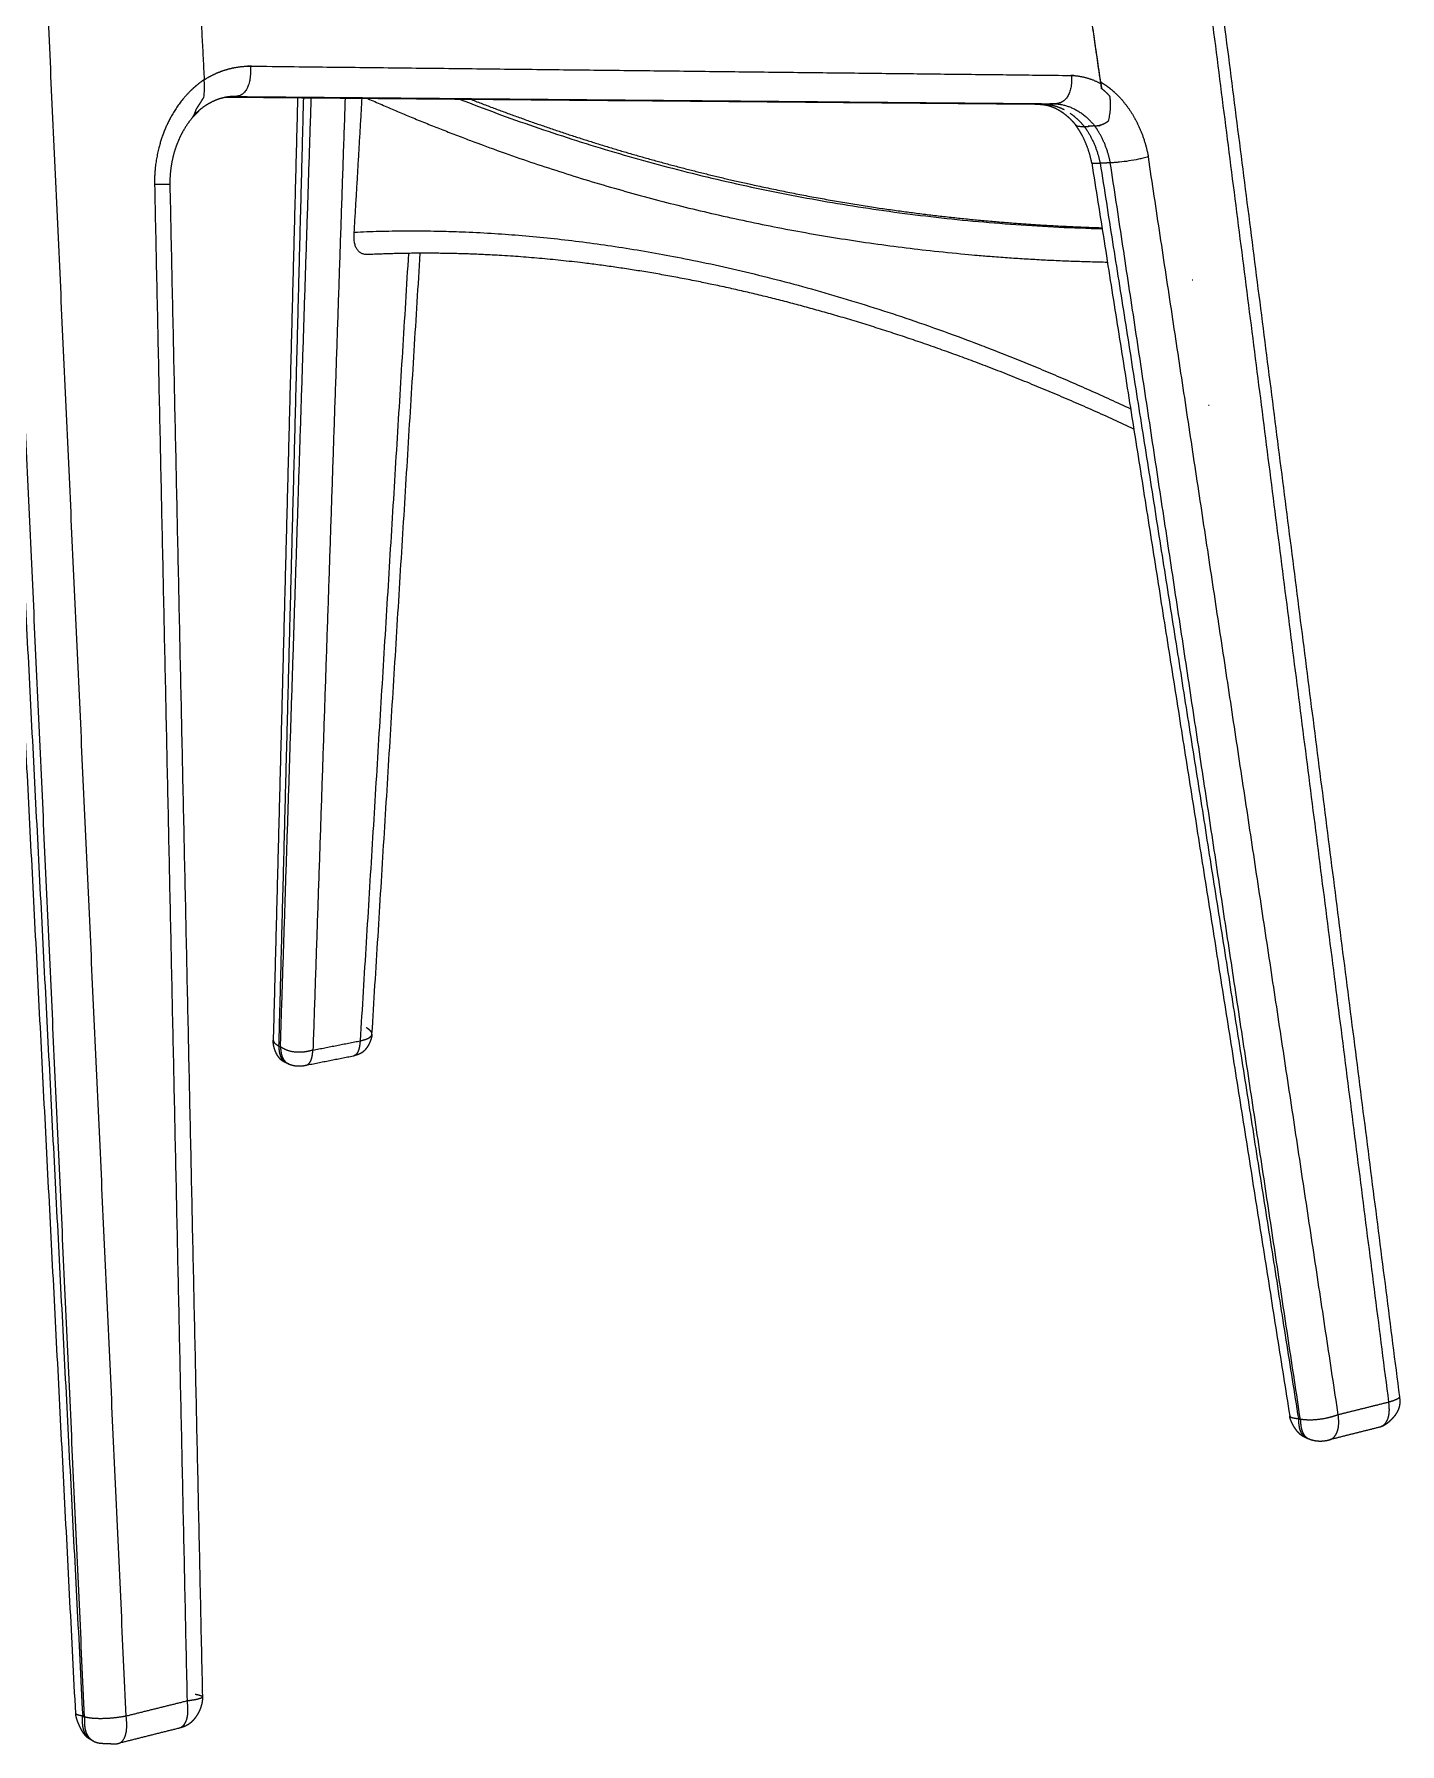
# Model space of a CAD drawing. Header units: millimetres. Extents: x 0 to 2008, y 0 to 2841.
# Drawn here: x 509.9 to 818.2, y 667 to 1052.9 of the extents above; entities that cross this region are included whole.
import ezdxf

# ---------------------------------------------------------------- set-up
doc = ezdxf.new("R2010")
doc.units = ezdxf.units.MM
doc.header["$MEASUREMENT"] = 0
doc.layers.add('3052 Søborg Wood full upholstered', color=7, linetype='Continuous', true_color=0x000000)

msp = doc.modelspace()

# ---------------------------------------------------------------- linework, layer by layer
at = {"layer": '3052 Søborg Wood full upholstered'}
for points in [[(766.55, 1128.24), (791.08, 936.15), (815.61, 744.06)], [(769.13, 1128.67), (793.59, 937), (818.06, 745.32)], [(546.28, 1081.19), (547.28, 1061.9), (548.28, 1042.61)], [(519.28, 673.82), (508.85, 876.16), (498.42, 1078.51)], [(499.92, 1078.85), (510.39, 876.04), (520.85, 673.23)], [(521.27, 673.01), (511.97, 876.18), (502.67, 1079.34)], [(530.67, 673.22), (521.35, 876.59), (512.02, 1079.95)], [(750.68, 1041.69), (747.97, 1060.48), (745.26, 1079.28)], [(750.64, 1042.04), (747.97, 1060.53), (745.31, 1079.01)], [(737.2, 1037), (645.13, 1037.8), (553.05, 1038.59)], [(737.78, 1037.02), (645.48, 1037.82), (553.18, 1038.62)], [(553.53, 1038.68), (554.31, 1038.73), (555.1, 1038.78)], [(555.1, 1038.78), (647.64, 1037.97), (740.18, 1037.15)], [(569.36, 1038.45), (566.61, 932.16), (563.86, 825.86)], [(565.16, 824.42), (567.95, 931.43), (570.74, 1038.44)], [(565.49, 824.3), (568.97, 931.36), (572.45, 1038.43)], [(580.08, 1038.36), (576.45, 930.96), (572.82, 823.55)], [(582.15, 1008.17), (583.04, 1023.25), (583.92, 1038.33)], [(546.97, 1035.51), (546.97, 1035.48), (546.98, 1035.44)], [(740.18, 1037.15), (738.98, 1037.09), (737.78, 1037.02)], [(746.91, 1031.93), (746.91, 1031.92), (746.91, 1031.92)], [(747.88, 1031.98), (747.44, 1031.95), (746.99, 1031.93)], [(747.88, 1031.97), (747.43, 1031.94), (746.99, 1031.92)], [(749.27, 1032.15), (748.55, 1032.11), (747.83, 1032.07)], [(750.27, 1032.19), (750.27, 1032.19), (750.27, 1032.18)], [(748.62, 1023.78), (770.95, 882.4), (793.29, 741.01)], [(752.81, 1023.82), (751.66, 1023.76), (750.51, 1023.71)], [(750.51, 1023.71), (772.88, 882.04), (795.25, 740.38)], [(795.71, 740.21), (774.26, 882.01), (752.81, 1023.82)], [(804.26, 741.24), (782.82, 883.2), (761.39, 1025.16)], [(537.07, 1019.02), (540.74, 847.83), (544.41, 676.63)], [(540.52, 1019), (544.19, 848.28), (547.87, 677.57)], [(583.55, 825.66), (589, 914.52), (594.46, 1003.38)], [(586.15, 827.16), (591.59, 915.28), (597.04, 1003.41)], [(771.4, 997.33), (771.33, 997.33), (771.26, 997.33)], [(775.11, 969.05), (775.03, 969.05), (774.95, 969.05)], [(565.16, 824.42), (565.32, 824.36), (565.49, 824.3)], [(571.26, 820.15), (576.61, 821.21), (581.96, 822.26)], [(572.82, 823.55), (578.19, 824.61), (583.55, 825.66)], [(567.41, 820.41), (567.27, 820.46), (567.14, 820.51)], [(815.61, 744.06), (809.94, 742.65), (804.26, 741.24)], [(795.25, 740.38), (795.48, 740.29), (795.71, 740.21)], [(813.6, 738.44), (807.94, 737.02), (802.29, 735.6)], [(797.23, 735.96), (797.44, 735.88), (797.65, 735.8)], [(544.41, 676.63), (537.54, 674.93), (530.67, 673.22)], [(520.85, 673.23), (521.06, 673.12), (521.27, 673.01)], [(523.29, 667.58), (523.1, 667.68), (522.91, 667.78)], [(542.66, 670.51), (535.82, 668.8), (528.97, 667.08)]]:
    msp.add_open_spline(points, degree=2, dxfattribs=at)
for points, weights, degree, knots in [([(548.28, 1042.61), (547.27, 1041.91), (546.32, 1041.14), (545.43, 1040.29), (543.46, 1038.41), (540.6, 1034.54), (537.72, 1027.17), (537.04, 1022.09), (537.06, 1019.09), (537.07, 1019.07), (537.07, 1019.05), (537.07, 1019.02)], [2229.17046754, 2224.13334192, 2224.13334192, 2229.17046754, 2227.47236431, 2224.9579037, 2222.23730792, 2221.42367294, 2221.28036087, 2221.27931667, 2221.27828985, 2221.27728022], 3, [14.189886, 14.189886, 14.189886, 14.189886, 17.86491, 17.86491, 17.86491, 28.117098, 35.111449, 45.197422, 45.197422, 45.197422, 45.270309, 45.270309, 45.270309, 45.270309]), ([(548.28, 1042.56), (548.47, 1042.68), (548.65, 1042.79), (548.84, 1042.91), (550.38, 1043.82), (552.01, 1044.52), (553.69, 1044.98), (555.33, 1045.43), (557.02, 1045.65), (558.73, 1045.64)], [1, 0.99991551352, 0.99991551352, 1, 1.00058323677, 1.00119495801, 1.00181872096, 0.995487305068, 0.995487305068, 1.00182047805], 3, [0, 0, 0, 0, 0.658119, 0.658119, 0.658119, 7.688262, 7.688262, 7.688262, 12.790614, 12.790614, 12.790614, 12.790614]), ([(558.73, 1045.64), (558.74, 1045.64), (558.74, 1045.64), (558.74, 1045.64), (623.42, 1044.91), (685.11, 1044.21), (744.01, 1043.54), (744.03, 1043.54), (744.05, 1043.54), (744.06, 1043.54)], [2240.61931647, 2240.62227677, 2240.62523702, 2240.62819727, 2294.83798709, 2349.04777606, 2403.25756504, 2403.2733965, 2403.28922797, 2403.30505943], 3, [12.790614, 12.790614, 12.790614, 12.790614, 12.805384, 12.805384, 12.805384, 283.29106, 283.29106, 283.29106, 283.370053, 283.370053, 283.370053, 283.370053]), ([(744.06, 1043.54), (744.08, 1043.54), (744.1, 1043.54), (744.12, 1043.54), (746.36, 1043.45), (748.6, 1042.82), (750.68, 1041.69)], [2403.30505943, 2403.32328432, 2403.34150664, 2403.35972632, 2405.46755156, 2407.53829557, 2409.43415305], 3, [283.370053, 283.370053, 283.370053, 283.370053, 283.461125, 283.461125, 283.461125, 293.99546, 293.99546, 293.99546, 293.99546]), ([(750.64, 1042.04), (751.58, 1041.49), (752.47, 1040.85), (753.3, 1040.14), (755.3, 1038.42), (758.79, 1034.02), (760.8, 1028.29), (761.36, 1025.31), (761.37, 1025.26), (761.38, 1025.21), (761.39, 1025.16)], [1, 0.997376227272, 0.997376227272, 1, 1.00074448052, 1.00200494176, 1.00264730649, 1.00278938267, 1.00279179466, 1.00279415668, 1.00279646872], 3, [14.063067, 14.063067, 14.063067, 14.063067, 17.34211, 17.34211, 17.34211, 28.570657, 39.695377, 39.695377, 39.695377, 39.883253, 39.883253, 39.883253, 39.883253]), ([(546.47, 1035.89), (546.7, 1036.23), (546.92, 1036.58), (547.15, 1036.92), (547.33, 1037.19), (547.51, 1037.47), (547.85, 1038.03), (548.03, 1038.31), (548.19, 1038.59)], [2231.64139419, 2231.63489937, 2231.63489937, 2231.64139419, 2231.70864654, 2231.77657316, 2231.90811663, 2231.97375366, 2232.03653467], 3, [6.707091, 6.707091, 6.707091, 6.707091, 7.934746, 7.934746, 7.934746, 9.051377, 9.051377, 10.169206, 10.169206, 10.169206, 10.169206]), ([(554.19, 1038.76), (554.12, 1038.75), (553.97, 1038.74), (553.65, 1038.7), (553.07, 1038.61), (552.58, 1038.49), (552.25, 1038.4), (551.73, 1038.26), (551.19, 1038.07), (550.13, 1037.62), (549.6, 1037.34), (549.07, 1037.03), (548.33, 1036.58), (547.63, 1036.08), (546.97, 1035.51)], [1, 1, 1, 1, 1, 1, 1, 0.999683524776, 0.999375753852, 0.998783192946, 0.998495703356, 0.998217128118, 0.995727163058, 0.995727163058, 0.998217128118], 3, [9.633255, 9.633255, 9.633255, 9.633255, 9.86189, 10.091658, 10.582166, 11.615233, 11.615233, 11.615233, 14.342872, 14.342872, 17.065568, 17.065568, 17.065568, 19.663377, 19.663377, 19.663377, 19.663377]), ([(585.22, 1038.32), (611.4, 1026.73), (665.37, 1008.88), (722.9, 1001.98), (752.15, 1001.42)], [2727.03771123, 2681.29651292, 2589.91486551, 2495.7958452, 2449.73590015], 3, [2.727943, 2.727943, 2.727943, 2.727943, 182.49651, 352.917959, 352.917959, 352.917959, 352.917959]), ([(608.58, 1038.11), (629.64, 1029.89), (651.33, 1023.34), (673.56, 1018.55), (688.06, 1015.42), (702.81, 1013.04), (728.7, 1010.26), (739.76, 1009.5), (750.92, 1009.17)], [2704.44643066, 2667.68609738, 2630.24297586, 2592.33642574, 2568.18608424, 2543.84625295, 2501.77088609, 2484.09815789, 2466.37637379], 3, [39.820392, 39.820392, 39.820392, 39.820392, 184.140451, 184.140451, 184.140451, 276.030798, 276.030798, 342.132104, 342.132104, 342.132104, 342.132104]), ([(752.74, 1038.78), (752.71, 1038.82), (752.68, 1038.86), (752.65, 1038.89), (752.18, 1039.44), (751.64, 1039.93), (751.11, 1040.35), (751.01, 1040.43), (750.92, 1040.5), (750.83, 1040.57)], [1, 0.999960498124, 0.999960498124, 1, 0.99982225011, 0.999621324522, 0.999418333643, 0.999356552624, 0.99935655261, 0.999418333599], 3, [9.08215, 9.08215, 9.08215, 9.08215, 9.231061, 9.231061, 9.231061, 12.224208, 12.224208, 12.224208, 12.576245, 12.576245, 12.576245, 12.576245]), ([(546.39, 1034.86), (545.14, 1033.57), (544.03, 1032.02), (543.13, 1030.27), (542.43, 1028.93), (541.86, 1027.47), (541.44, 1025.94), (540.82, 1023.73), (540.51, 1021.37), (540.52, 1019)], [2234.06890757, 2232.67332106, 2231.45936196, 2230.45308208, 2229.68225364, 2229.0392425, 2228.53439442, 2227.80426202, 2227.36722021, 2227.2435851], 3, [0.850397, 0.850397, 0.850397, 0.850397, 8.062208, 8.062208, 8.062208, 13.575911, 13.575911, 13.575911, 21.571852, 21.571852, 21.571852, 21.571852]), ([(545.69, 1034.12), (545.8, 1034.28), (545.91, 1034.47), (546.11, 1034.86), (546.2, 1035.08), (546.28, 1035.3), (546.35, 1035.49), (546.42, 1035.69), (546.47, 1035.89)], [1.00046422819, 1.00037570762, 1.00029265147, 1.00013767162, 1.00006594394, 1, 0.999499766324, 0.999499766324, 1], 3, [4.232051, 4.232051, 4.232051, 4.232051, 5.157001, 5.157001, 6.081375, 6.081375, 6.081375, 6.707091, 6.707091, 6.707091, 6.707091]), ([(546.98, 1035.44), (546.92, 1035.39), (546.87, 1035.34), (546.81, 1035.28), (546.42, 1034.91), (546.05, 1034.52), (545.69, 1034.12)], [1.0001205725, 1.00008029865, 1.00004010799, 1, 0.999636707743, 0.999636707743, 1], 3, [2.249114, 2.249114, 2.249114, 2.249114, 2.611814, 2.611814, 2.611814, 4.232051, 4.232051, 4.232051, 4.232051]), ([(546, 1034.64), (546.06, 1034.7), (546.13, 1034.77), (546.19, 1034.83), (546.45, 1035.06), (546.71, 1035.29), (546.97, 1035.51)], [2233.30686997, 2233.41314673, 2233.51965373, 2233.6265116, 2233.28227211, 2233.28227211, 2233.6265116], 3, [0.710412, 0.710412, 0.710412, 0.710412, 1.137807, 1.137807, 1.137807, 2.177622, 2.177622, 2.177622, 2.177622]), ([(737.08, 1037), (737.44, 1036.99), (738.16, 1036.9), (739.26, 1036.62), (740.18, 1036.25), (740.89, 1035.9), (741.22, 1035.7), (741.37, 1035.61), (742.01, 1035.23), (742.63, 1034.76), (743.78, 1033.73), (744.3, 1033.19), (744.8, 1032.59)], [2420.62468664, 2420.62468664, 2420.62468664, 2420.62468664, 2420.62468664, 2420.62468664, 2420.62468664, 2420.62468664, 2421.46753724, 2422.25576594, 2423.64085066, 2424.24769913, 2424.80550601], 3, [1.331479, 1.331479, 1.331479, 1.331479, 2.399976, 3.519659, 4.7293, 5.366937, 5.891756, 5.891756, 5.891756, 9.673967, 9.673967, 13.042709, 13.042709, 13.042709, 13.042709]), ([(740.18, 1037.15), (742.03, 1037.09), (745.37, 1036.04), (748.19, 1033.52), (749.27, 1032.15)], [2408.9052992, 2410.64724638, 2413.74492742, 2416.26128361, 2417.20946854], 3, [185.088782, 185.088782, 185.088782, 185.088782, 196.906796, 206.515676, 206.515676, 206.515676, 206.515676]), ([(748.61, 1023.81), (748.16, 1026.14), (747.36, 1028.36), (746.3, 1030.28), (745.85, 1031.09), (745.35, 1031.86), (744.8, 1032.59)], [2428.60039109, 2428.29137427, 2427.5839007, 2426.50688393, 2422.08380661, 2422.08380661, 2426.50688393], 3, [230.019935, 230.019935, 230.019935, 230.019935, 238.859362, 238.859362, 238.859362, 241.616419, 241.616419, 241.616419, 241.616419]), ([(746.99, 1031.92), (747.45, 1031.28), (749.02, 1028.83), (750.07, 1025.91), (750.5, 1023.71)], [2420.87124478, 2421.26340214, 2422.54949342, 2423.30688171, 2423.53598257], 3, [209.025899, 209.025899, 209.025899, 209.025899, 213.280866, 224.400343, 224.400343, 224.400343, 224.400343]), ([(749.28, 1032.15), (749.28, 1032.15), (749.28, 1032.15), (749.28, 1032.15), (749.27, 1032.15)], [1, 0.871924656357, 1, 0.871924656357, 1], 2, [0, 0, 0, 0.004691909, 0.004691909, 0.009383818, 0.009383818, 0.009383818]), ([(749.28, 1032.15), (749.55, 1032.17), (749.81, 1032.19), (750.12, 1032.25), (750.15, 1032.26), (750.19, 1032.26)], [2417.19163728, 2416.77916142, 2416.37743691, 2415.92592563, 2415.87642961, 2415.82726974], 3, [710.458151, 710.458151, 710.458151, 710.458151, 712.004344, 712.004344, 712.196183, 712.196183, 712.196183, 712.196183]), ([(752.81, 1023.82), (752.39, 1026.03), (751.35, 1029), (749.77, 1031.49), (749.28, 1032.15)], [2420.03857115, 2419.77978894, 2418.96970308, 2417.61956869, 2417.19163744], 3, [694.841267, 694.841267, 694.841267, 694.841267, 705.965763, 710.458151, 710.458151, 710.458151, 710.458151]), ([(750.7, 1032.4), (750.78, 1032.42), (750.86, 1032.45), (751.25, 1032.6), (751.56, 1032.74), (752.04, 1033.03), (752.2, 1033.14), (752.36, 1033.26)], [2415.15107731, 2415.04885833, 2414.9487912, 2414.50008424, 2414.18805262, 2413.78784964, 2413.66727915, 2413.55942715], 3, [0.755157, 0.755157, 0.755157, 0.755157, 1.185515, 1.185515, 2.728056, 2.728056, 3.501024, 3.501024, 3.501024, 3.501024]), ([(750.5, 1023.71), (750.26, 1023.7), (749.78, 1023.67), (749.17, 1023.66), (748.75, 1023.69), (748.63, 1023.74), (748.61, 1023.78)], [2423.53598257, 2423.90500312, 2424.64226214, 2425.8385948, 2427.13564529, 2428.04139467, 2428.60335846], 3, [224.400343, 224.400343, 224.400343, 224.400343, 225.815781, 227.22049, 228.609625, 229.987713, 229.987713, 229.987713, 229.987713]), ([(537.07, 1019.02), (537.42, 1019.03), (538.09, 1019.03), (539.04, 1019.03), (539.8, 1019.03), (540.32, 1019.02), (540.5, 1019), (540.52, 1019), (540.52, 1019)], [2221.27728022, 2221.54239063, 2222.11770329, 2223.07074541, 2224.19762736, 2225.46342259, 2226.50283812, 2227.09361352, 2227.23427462], 3, [-12.297114, -12.297114, -12.297114, -12.297114, -10.909991, -9.533376, -8.172065, -6.821666, -5.474885, -5.052892, -5.052892, -5.052892, -5.052892]), ([(582.15, 1008.17), (608.99, 1009.43), (665.17, 1004.16), (726.33, 982.82), (757.38, 968.3)], [2742.90179711, 2691.30004954, 2591.6688942, 2495.52908474, 2450.37726682], 3, [399.940554, 399.940554, 399.940554, 399.940554, 590.399687, 769.165159, 769.165159, 769.165159, 769.165159]), ([(758.1, 963.74), (727.72, 977.95), (698.22, 988.28), (669.95, 994.82), (654.95, 998.29), (640.3, 1000.69), (619.02, 1002.73), (612.09, 1003.15), (598.52, 1003.49), (591.87, 1003.42), (585.33, 1003.11)], [2455.77469417, 2500.42504828, 2546.43886429, 2593.29513606, 2618.86448031, 2644.68284477, 2683.65721367, 2696.6884822, 2722.80641035, 2735.89343153, 2749.00754636], 3, [20.230327, 20.230327, 20.230327, 20.230327, 198.583344, 198.583344, 198.583344, 295.817116, 295.817116, 344.421405, 344.421405, 392.984426, 392.984426, 392.984426, 392.984426]), ([(567.07, 820.53), (566.96, 820.57), (566.84, 820.62), (566.73, 820.67), (566.46, 820.78), (566.2, 820.93), (565.96, 821.1), (565.8, 821.21), (565.65, 821.34), (565.51, 821.48), (565.34, 821.64), (565.19, 821.82), (564.9, 822.2), (564.77, 822.4), (564.66, 822.62), (564.65, 822.63), (564.64, 822.65), (564.64, 822.66), (564.42, 823.07), (564.24, 823.53), (564.11, 823.97), (564.03, 824.24), (563.97, 824.51), (563.93, 824.79), (563.91, 824.9), (563.89, 825.01), (563.88, 825.12), (563.87, 825.24), (563.86, 825.36), (563.86, 825.6), (563.86, 825.72), (563.86, 825.83)], [1, 0.999780803265, 0.999780803265, 1, 0.996291183229, 0.996291183229, 1, 0.998119849093, 0.998119849093, 1, 1.00000570608, 1.00001109666, 1.00002590009, 1.00003527904, 1.0000470369, 1.00004781245, 1.00004859799, 1.00004939346, 1.00007258816, 1.00010506191, 1.00014470132, 0.998887034048, 0.998887034048, 1.00014470132, 0.999834161695, 0.999834161695, 1.00014470132, 1.00015777434, 1.00017173918, 1.0001888984, 1.00019289796, 1.00017687005], 3, [0, 0, 0, 0, 0.372288, 0.372288, 0.372288, 1.254665, 1.254665, 1.254665, 1.845511, 1.845511, 1.845511, 2.841409, 2.841409, 3.877304, 3.877304, 3.877304, 3.945614, 3.945614, 3.945614, 5.963653, 5.963653, 5.963653, 6.79875, 6.79875, 6.79875, 7.134508, 7.134508, 7.134508, 7.638924, 7.638924, 8.162642, 8.162642, 8.162642, 8.162642]), ([(586.14, 827.14), (586.14, 827.06), (586.13, 826.95), (586.11, 826.79), (586.1, 826.7), (586.08, 826.61), (586.05, 826.46), (586.01, 826.31), (585.97, 826.16), (585.93, 826.04), (585.89, 825.92), (585.85, 825.8), (585.72, 825.44), (585.57, 825.09), (585.39, 824.76), (585.33, 824.65), (585.28, 824.55), (585.21, 824.44), (585.04, 824.15), (584.84, 823.88), (584.61, 823.62), (584.47, 823.46), (584.32, 823.32), (584.16, 823.18), (583.91, 822.98), (583.64, 822.81), (583.35, 822.67), (583.24, 822.62), (583.13, 822.58), (583.02, 822.54), (582.83, 822.47), (582.64, 822.42), (582.29, 822.33), (582.13, 822.3), (581.98, 822.27)], [2845.49035256, 2845.51691254, 2845.475128, 2845.40362328, 2845.36004344, 2845.32134246, 2843.21811157, 2843.21811157, 2845.32134246, 2844.48364533, 2844.48364533, 2845.32134246, 2840.40151216, 2840.40151216, 2845.32134246, 2844.6834419, 2844.6834419, 2845.32134246, 2837.00905739, 2837.00905739, 2845.32134246, 2839.85332662, 2839.85332662, 2845.32134246, 2829.63409197, 2829.63409197, 2845.32134246, 2843.48310731, 2843.48310731, 2845.32134246, 2845.25626714, 2845.17778293, 2844.98245913, 2844.86617946, 2844.71312492], 3, [0.030548, 0.030548, 0.030548, 0.030548, 0.401639, 0.401639, 0.813323, 0.813323, 0.813323, 1.272475, 1.272475, 1.272475, 1.658783, 1.658783, 1.658783, 2.796173, 2.796173, 2.796173, 3.156247, 3.156247, 3.156247, 4.177769, 4.177769, 4.177769, 4.810637, 4.810637, 4.810637, 5.768705, 5.768705, 5.768705, 6.128739, 6.128739, 6.128739, 6.979692, 6.979692, 7.763265, 7.763265, 7.763265, 7.763265]), ([(567.47, 820.38), (567.55, 820.35), (567.67, 820.31), (567.93, 820.22), (568.07, 820.18), (568.2, 820.15), (568.42, 820.1), (568.63, 820.05), (568.85, 820.02), (569.15, 819.98), (569.44, 819.96), (569.74, 819.97), (569.89, 819.97), (570.04, 819.97), (570.19, 819.98), (570.57, 820.01), (570.93, 820.08), (571.24, 820.14)], [2832.60803628, 2832.44199629, 2832.35345356, 2832.22400722, 2832.17483818, 2832.13516727, 2829.52106068, 2829.52106068, 2832.13516727, 2827.30753364, 2827.30753364, 2832.13516727, 2830.86340314, 2830.86340314, 2832.13516727, 2832.19500946, 2832.34301152, 2832.67729517], 3, [21.761634, 21.761634, 21.761634, 21.761634, 22.389109, 22.389109, 22.999001, 22.999001, 22.999001, 23.659564, 23.659564, 23.659564, 24.552764, 24.552764, 24.552764, 25.000196, 25.000196, 25.000196, 26.626251, 26.626251, 26.626251, 26.626251]), ([(818.06, 745.31), (818.09, 745.09), (818.12, 744.88), (818.15, 744.43), (818.16, 744.2), (818.15, 743.98), (818.14, 743.84), (818.13, 743.71), (818.11, 743.58), (818.07, 743.23), (817.98, 742.89), (817.86, 742.55), (817.66, 742.03), (817.38, 741.54), (817.06, 741.1), (816.96, 740.97), (816.86, 740.85), (816.76, 740.72), (816.46, 740.37), (816.15, 740.04), (815.8, 739.73), (815.71, 739.65), (815.62, 739.57), (815.52, 739.49), (815.19, 739.21), (814.84, 738.96), (814.46, 738.76), (814.21, 738.63), (813.95, 738.53), (813.68, 738.46)], [2458.09035473, 2458.10534958, 2458.0962737, 2458.05186395, 2458.01665157, 2457.9771285, 2456.51800586, 2456.51800586, 2457.9771285, 2447.23995544, 2447.23995544, 2457.9771285, 2457.83100749, 2457.65854575, 2457.45209224, 2456.70642558, 2456.70642558, 2457.45209224, 2453.15671895, 2453.15671895, 2457.45209224, 2457.09459048, 2457.09459048, 2457.45209224, 2457.35569719, 2457.34187405, 2457.49015102, 2447.32762895, 2447.32762895, 2457.49015102], 3, [0.012545, 0.012545, 0.012545, 0.012545, 0.819681, 0.819681, 1.654269, 1.654269, 1.654269, 2.050218, 2.050218, 2.050218, 3.111816, 3.111816, 3.111816, 5.190104, 5.190104, 5.190104, 5.674845, 5.674845, 5.674845, 7.052648, 7.052648, 7.052648, 7.425651, 7.425651, 7.425651, 9.045701, 9.045701, 9.045701, 9.883006, 9.883006, 9.883006, 9.883006]), ([(797.19, 735.97), (797.02, 736.03), (796.86, 736.1), (796.69, 736.17), (796.64, 736.19), (796.59, 736.22), (796.54, 736.24), (796.27, 736.37), (796.02, 736.53), (795.78, 736.72), (795.55, 736.92), (795.33, 737.13), (795.13, 737.36), (794.91, 737.61), (794.71, 737.88), (794.52, 738.16), (794.34, 738.44), (794.16, 738.73), (794, 739.04), (793.97, 739.1), (793.94, 739.16), (793.91, 739.22), (793.8, 739.42), (793.71, 739.63), (793.62, 739.84), (793.53, 740.05), (793.46, 740.26), (793.4, 740.48), (793.37, 740.57), (793.35, 740.65), (793.32, 740.82), (793.3, 740.92), (793.29, 740.99)], [1, 0.999580922655, 0.999580922655, 1, 0.999880991345, 0.999880991345, 1, 0.995775848499, 0.995775848499, 1, 0.997512044343, 0.997512044343, 1, 0.998565448841, 0.998565448841, 1, 0.999137563139, 0.999137563139, 1, 0.999968297572, 0.999968297572, 1, 0.999532652601, 0.999532652601, 1, 0.998694532688, 0.998694532688, 1, 0.999998347631, 0.999999497146, 1.00000652281, 1.0000121802, 1.00001211936], 3, [0, 0, 0, 0, 0.536489, 0.536489, 0.536489, 0.710904, 0.710904, 0.710904, 1.606971, 1.606971, 1.606971, 2.517666, 2.517666, 2.517666, 3.520729, 3.520729, 3.520729, 4.546295, 4.546295, 4.546295, 4.75318, 4.75318, 4.75318, 5.436438, 5.436438, 5.436438, 6.110784, 6.110784, 6.110784, 6.479979, 6.479979, 6.75942, 6.75942, 6.75942, 6.75942]), ([(797.69, 735.79), (797.87, 735.72), (798.13, 735.63), (798.61, 735.5), (798.85, 735.44), (799.09, 735.4), (799.23, 735.38), (799.38, 735.36), (799.53, 735.35), (799.79, 735.32), (800.05, 735.31), (800.6, 735.32), (800.9, 735.34), (801.18, 735.38), (801.21, 735.38), (801.23, 735.38), (801.25, 735.39), (801.42, 735.41), (801.6, 735.44), (801.95, 735.51), (802.11, 735.56), (802.26, 735.59)], [2445.94434219, 2445.67366833, 2445.50910479, 2445.30693922, 2445.2470934, 2445.20459543, 2444.241559, 2444.241559, 2445.20459543, 2445.17640478, 2445.16098391, 2445.14750182, 2445.15054573, 2445.16670259, 2445.16792612, 2445.16924178, 2445.17066302, 2445.18177521, 2445.19990735, 2445.27946706, 2445.34583844, 2445.49134275], 3, [-5.837169, -5.837169, -5.837169, -5.837169, -4.80833, -4.80833, -3.914285, -3.914285, -3.914285, -3.466693, -3.466693, -3.466693, -2.507694, -2.507694, -1.429321, -1.429321, -1.429321, -1.348332, -1.348332, -1.348332, -0.712671, -0.712671, -0.001281, -0.001281, -0.001281, -0.001281]), ([(547.87, 677.56), (547.87, 677.44), (547.87, 677.3), (547.87, 677.02), (547.86, 676.89), (547.85, 676.74), (547.82, 676.39), (547.74, 676.03), (547.65, 675.71), (547.56, 675.38), (547.46, 675.07), (547.33, 674.76), (547.29, 674.65), (547.24, 674.55), (547.19, 674.44), (546.99, 674), (546.75, 673.57), (546.48, 673.17), (546.22, 672.78), (545.93, 672.42), (545.6, 672.09), (545.3, 671.79), (544.97, 671.52), (544.62, 671.29), (544.3, 671.09), (543.96, 670.92), (543.6, 670.79), (543.44, 670.73), (543.27, 670.67), (542.96, 670.59), (542.82, 670.55), (542.69, 670.52)], [2215.02788814, 2215.02459107, 2215.01039275, 2214.99202059, 2214.98938132, 2214.99712725, 2215.01569016, 2215.08976306, 2215.14775767, 2212.58082229, 2212.58082229, 2215.14775767, 2214.87547942, 2214.87547942, 2215.14775767, 2209.80201199, 2209.80201199, 2215.14775767, 2208.32297366, 2208.32297366, 2215.14775767, 2206.83939185, 2206.83939185, 2215.14775767, 2206.06812658, 2206.06812658, 2215.14775767, 2215.08306213, 2215.019634, 2214.87918895, 2214.80540829, 2214.70511853], 3, [0.00968, 0.00968, 0.00968, 0.00968, 0.426452, 0.426452, 0.921246, 0.921246, 0.921246, 2.140716, 2.140716, 2.140716, 3.142159, 3.142159, 3.142159, 3.490365, 3.490365, 3.490365, 4.950061, 4.950061, 4.950061, 6.347132, 6.347132, 6.347132, 7.608083, 7.608083, 7.608083, 8.749435, 8.749435, 8.749435, 9.340486, 9.340486, 9.860879, 9.860879, 9.860879, 9.860879]), ([(522.86, 667.8), (522.77, 667.85), (522.63, 667.92), (522.37, 668.07), (522.23, 668.16), (522.1, 668.25), (521.85, 668.44), (521.62, 668.65), (521.41, 668.89), (521.36, 668.95), (521.32, 669.01), (521.27, 669.07), (521.06, 669.33), (520.89, 669.61), (520.73, 669.88), (520.55, 670.18), (520.39, 670.49), (520.25, 670.8), (520.09, 671.12), (519.95, 671.44), (519.82, 671.77), (519.71, 672.05), (519.6, 672.33), (519.51, 672.62), (519.47, 672.74), (519.44, 672.86), (519.38, 673.08), (519.36, 673.18), (519.34, 673.28), (519.32, 673.37), (519.31, 673.46), (519.29, 673.63), (519.29, 673.72), (519.28, 673.8)], [2202.7918168, 2202.90760059, 2202.96138671, 2203.022044, 2203.02771508, 2203.02835616, 2193.1463676, 2193.1463676, 2203.02835616, 2202.61445349, 2202.61445349, 2203.02835616, 2203.13165583, 2203.31867533, 2203.49420208, 2202.22769689, 2202.22769689, 2203.49420208, 2202.74479432, 2202.74479432, 2203.49420208, 2202.46243803, 2202.46243803, 2203.49420208, 2203.49590747, 2203.49368688, 2203.48949954, 2203.4876105, 2203.49198046, 2203.49603721, 2203.5052527, 2203.53305516, 2203.5514561, 2203.55427248], 3, [0.075702, 0.075702, 0.075702, 0.075702, 0.572865, 0.572865, 1.127144, 1.127144, 1.127144, 2.066236, 2.066236, 2.066236, 2.295358, 2.295358, 2.295358, 3.429862, 3.429862, 3.429862, 4.466626, 4.466626, 4.466626, 5.525398, 5.525398, 5.525398, 6.437169, 6.437169, 6.437169, 6.84763, 6.84763, 7.189407, 7.189407, 7.189407, 7.510086, 7.510086, 7.761653, 7.761653, 7.761653, 7.761653]), ([(523.32, 667.57), (523.4, 667.53), (523.49, 667.49), (523.57, 667.45), (523.84, 667.33), (524.12, 667.24), (524.41, 667.19), (524.54, 667.16), (524.67, 667.14), (524.94, 667.11), (525.06, 667.1), (525.2, 667.1), (525.41, 667.08), (525.62, 667.07), (525.83, 667.07), (526.07, 667.06), (526.28, 667.05), (526.52, 667.04), (526.75, 667.03), (526.98, 667.02), (527.21, 667.01), (527.34, 667), (527.48, 667), (527.62, 666.99), (527.68, 666.99), (527.75, 666.99), (527.81, 666.98), (527.96, 666.98), (528.12, 666.98), (528.27, 666.98), (528.29, 666.98), (528.32, 666.98), (528.34, 666.98), (528.43, 666.98), (528.58, 667), (528.74, 667.03), (528.84, 667.05), (528.9, 667.06), (528.93, 667.07)], [1.00002168711, 0.999725792501, 0.999725792571, 1.00002168732, 0.99578848079, 0.99578848079, 1.00002168732, 1.00004896259, 1.00007481613, 1.00010409228, 1.00010616713, 1.00010087236, 1.00007940734, 1.00007940734, 1.00010087236, 1.0000803281, 1.00006379163, 1.00004908954, 1.00003525647, 1.00002473437, 1.00001847229, 1.00001467029, 1.00001250065, 1.00001177086, 1.00001144218, 1.00001144313, 1.00001129602, 0.999730760103, 0.999730760103, 1.00001129602, 1.0000080063, 1.00000424831, 1, 1, 1, 1, 1, 1, 1], 3, [18.050714, 18.050714, 18.050714, 18.050714, 18.333504, 18.333504, 18.333504, 19.21303, 19.21303, 19.21303, 19.667476, 19.667476, 20.119323, 20.119323, 20.119323, 20.754298, 20.754298, 20.754298, 21.531103, 21.531103, 21.531103, 22.297802, 22.297802, 22.297802, 22.760203, 22.760203, 22.760203, 22.970492, 22.970492, 22.970492, 23.428152, 23.428152, 23.428152, 23.510644, 23.510644, 23.510644, 23.800297, 23.94057, 24.016812, 24.107257, 24.107257, 24.107257, 24.107257])]:
    msp.add_rational_spline(points, weights, degree=degree, knots=knots, dxfattribs=at)
for points, knots in [([(548.19, 1038.59), (548.28, 1039.19), (548.35, 1040.1), (548.34, 1041.21), (548.31, 1041.95), (548.29, 1042.37), (548.28, 1042.61)], [10.169206, 10.169206, 10.169206, 10.169206, 11.961105, 12.922623, 13.480112, 14.189886, 14.189886, 14.189886, 14.189886]), ([(558.73, 1045.64), (558.74, 1045.37), (558.75, 1044.84), (558.72, 1043.87), (558.63, 1042.77), (558.36, 1041.58), (557.96, 1040.58), (557.44, 1039.77), (556.89, 1039.28), (556.4, 1039.02), (556.07, 1038.91), (555.79, 1038.85), (555.48, 1038.8), (555.25, 1038.78), (555.1, 1038.78)], [0, 0, 0, 0, 0.797862, 1.593732, 2.917247, 4.118857, 5.218182, 6.144978, 6.995062, 7.400693, 7.791544, 8.035356, 8.278881, 8.727009, 8.727009, 8.727009, 8.727009]), ([(744.06, 1043.54), (744.07, 1043.3), (744.07, 1042.78), (744.05, 1042.06), (743.99, 1041.38), (743.87, 1040.61), (743.63, 1039.72), (743.2, 1038.8), (742.73, 1038.18), (742.29, 1037.79), (741.94, 1037.56), (741.56, 1037.38), (741.15, 1037.26), (740.69, 1037.18), (740.36, 1037.16), (740.18, 1037.15)], [-8.473152, -8.473152, -8.473152, -8.473152, -7.729401, -6.930407, -6.307419, -5.695657, -4.568789, -3.572554, -2.668237, -2.251071, -1.812797, -1.393757, -0.984796, -0.545937, 0, 0, 0, 0]), ([(750.83, 1040.57), (750.82, 1040.67), (750.79, 1040.88), (750.75, 1041.21), (750.7, 1041.6), (750.66, 1041.88), (750.64, 1042.04)], [12.576245, 12.576245, 12.576245, 12.576245, 12.879666, 13.212638, 13.579339, 14.063067, 14.063067, 14.063067, 14.063067]), ([(752.36, 1033.26), (752.49, 1033.63), (752.69, 1034.45), (752.86, 1035.78), (752.87, 1036.97), (752.82, 1037.99), (752.77, 1038.51), (752.74, 1038.78)], [3.501024, 3.501024, 3.501024, 3.501024, 4.677696, 6.036674, 7.506388, 8.271091, 9.08215, 9.08215, 9.08215, 9.08215]), ([(744.8, 1032.59), (744.84, 1032.54), (744.94, 1032.43), (745.18, 1032.25), (745.58, 1032.09), (746.16, 1032.01), (746.58, 1032.01), (746.81, 1032.02)], [13.042709, 13.042709, 13.042709, 13.042709, 13.240301, 13.469166, 13.948094, 14.505509, 15.20757, 15.20757, 15.20757, 15.20757]), ([(761.39, 1025.16), (760.99, 1025.06), (760.26, 1024.88), (758.79, 1024.54), (757.01, 1024.22), (755.25, 1023.99), (754.07, 1023.88), (753.39, 1023.84), (753.02, 1023.83), (752.81, 1023.82)], [686.136412, 686.136412, 686.136412, 686.136412, 687.36257, 688.407041, 690.646249, 692.793812, 693.729458, 694.208018, 694.841267, 694.841267, 694.841267, 694.841267]), ([(585.33, 1003.11), (585.06, 1003.09), (584.53, 1003.12), (583.79, 1003.35), (583.17, 1003.78), (582.69, 1004.37), (582.35, 1005.11), (582.15, 1005.97), (582.08, 1007), (582.12, 1007.75), (582.15, 1008.17)], [392.984426, 392.984426, 392.984426, 392.984426, 393.804191, 394.55254, 395.281264, 396.041256, 396.827686, 397.695474, 398.671705, 399.940554, 399.940554, 399.940554, 399.940554])]:
    msp.add_open_spline(points, degree=3, knots=knots, dxfattribs=at)
for points, weights, degree in [([(555.1, 1038.78), (554.65, 1038.78), (554.19, 1038.76)], [0.999999999743, 0.999460331847, 0.999999997997], 2), ([(606.08, 1038.13), (675.7, 1010.94), (750.96, 1008.94)], [2696.40511654, 2563.48332858, 2459.49912661], 2), ([(750.68, 1041.69), (750.76, 1041.13), (750.83, 1040.57)], [1, 0.999924744886, 1], 2), ([(737.14, 1037), (737.12, 1037), (737.1, 1037), (737.08, 1037)], [2413.53903206, 2413.57110965, 2413.60319245, 2413.6352807], 3), ([(737.78, 1037.02), (737.49, 1037), (737.2, 1037)], [1, 0.999482441549, 1], 2), ([(742.43, 1035.77), (740.94, 1036.53), (739.36, 1036.96), (737.78, 1037.02)], [2416.85219102, 2415.51387144, 2414.05722633, 2412.57127773], 3), ([(746.99, 1031.93), (746.02, 1033.15), (744.91, 1034.19), (743.71, 1035)], [2420.85816833, 2420.03951915, 2419.07476331, 2418.00787109], 3), ([(744.76, 1032.63), (744.76, 1032.64), (744.75, 1032.65), (744.75, 1032.65)], [2424.88773834, 2424.88303764, 2424.87833313, 2424.87362481], 3), ([(744.77, 1032.62), (744.77, 1032.63), (744.77, 1032.63), (744.76, 1032.63)], [2424.89852068, 2424.89492771, 2424.89133248, 2424.88773497], 3), ([(746.91, 1031.93), (746.87, 1031.96), (746.84, 1031.99), (746.81, 1032.02)], [2420.98887241, 2420.97525452, 2420.96158639, 2420.94786849], 3), ([(746.81, 1032.02), (746.84, 1031.99), (746.88, 1031.95), (746.91, 1031.92)], [2420.94786846, 2420.96181139, 2420.97569881, 2420.98953019], 3), ([(746.99, 1031.93), (746.96, 1031.93), (746.93, 1031.93), (746.91, 1031.93)], [2420.85816833, 2420.90173806, 2420.94530791, 2420.98887241], 3), ([(746.91, 1031.92), (746.93, 1031.92), (746.96, 1031.92), (746.99, 1031.92)], [2420.98953019, 2420.95010448, 2420.91067459, 2420.87124478], 3), ([(747.83, 1032.07), (747.85, 1032.03), (747.86, 1032), (747.88, 1031.97)], [2419.4204732, 2419.44856949, 2419.47653904, 2419.50438107], 3), ([(750.27, 1032.19), (750.24, 1032.21), (750.21, 1032.24), (750.19, 1032.26)], [2415.85699829, 2415.84703182, 2415.83703724, 2415.82701239], 3), ([(750.19, 1032.26), (750.22, 1032.24), (750.24, 1032.21), (750.27, 1032.18)], [2415.82701242, 2415.83720516, 2415.84736776, 2415.85749988], 3), ([(750.27, 1032.18), (750.5, 1032.26), (750.7, 1032.4)], [1, 0.991281783336, 0.999999985775], 2), ([(750.64, 1032.36), (750.46, 1032.26), (750.27, 1032.19)], [1, 0.993834981538, 1], 2), ([(748.61, 1023.78), (748.61, 1023.79), (748.61, 1023.8), (748.61, 1023.81)], [2428.60337904, 2428.60225331, 2428.60112218, 2428.59998567], 3), ([(540.52, 1019), (540.52, 1019), (540.52, 1019), (540.52, 1019)], [2227.24365656, 2227.24356411, 2227.24347183, 2227.24337972], 3), ([(563.86, 825.86), (563.85, 825.55), (564.01, 825.25), (564.32, 824.95), (564.74, 824.69), (565.16, 824.42)], [2835.05612787, 2834.08401705, 2833.11842096, 2832.21915469, 2831.42790869, 2830.63666268], 5), ([(583.55, 825.66), (584.36, 825.86), (585.17, 826.06), (585.8, 826.38), (586.12, 826.76), (586.15, 827.16)], [2839.98196505, 2840.8189651, 2841.65596516, 2842.83575275, 2844.15887288, 2845.47563562], 5), ([(586.15, 827.2), (586.15, 827.49), (585.99, 827.8), (585.67, 828.1), (585.25, 828.37), (584.83, 828.64)], [2845.59809015, 2846.57626572, 2847.54634355, 2848.44769373, 2849.2382397, 2850.02878568], 5), ([(567.14, 820.51), (566.35, 820.8), (565.71, 821.4), (565.3, 822.34), (565.23, 823.38), (565.16, 824.42)], [2833.52204921, 2832.63562676, 2831.82804771, 2831.21156211, 2830.9241124, 2830.63666268], 5), ([(572.82, 823.55), (571.38, 823.15), (569.93, 822.75), (567.49, 823), (566.49, 823.65), (565.49, 824.3)], [2828.70661747, 2827.2547319, 2825.80284633, 2826.22394494, 2828.09714038, 2829.97033582], 5), ([(565.49, 824.3), (565.56, 823.26), (565.64, 822.21), (566.04, 821.28), (566.69, 820.67), (567.47, 820.38)], [2829.97033582, 2830.25765008, 2830.54496435, 2831.16084959, 2831.96777799, 2832.85363407], 5), ([(571.24, 820.14), (571.81, 820.26), (572.3, 820.68), (572.63, 821.51), (572.73, 822.53), (572.82, 823.55)], [2832.67729256, 2831.49691182, 2830.4168595, 2829.57224124, 2829.13942936, 2828.70661747], 5), ([(581.96, 822.26), (582.53, 822.38), (583.02, 822.8), (583.35, 823.63), (583.45, 824.65), (583.55, 825.66)], [2843.94955992, 2842.77000486, 2841.69088487, 2840.847137, 2840.41455103, 2839.98196505], 5), ([(818.06, 745.32), (818.09, 745.09), (817.81, 744.83), (817.22, 744.56), (816.41, 744.31), (815.61, 744.06)], [2458.08975043, 2456.79022343, 2455.51651049, 2454.40397852, 2453.59885976, 2452.79374099], 5), ([(793.29, 741.01), (793.32, 740.81), (793.57, 740.64), (794.04, 740.52), (794.64, 740.45), (795.25, 740.38)], [2448.75330903, 2447.64931325, 2446.53107795, 2445.48110578, 2444.57245682, 2443.66380787], 5), ([(804.26, 741.24), (802.76, 740.72), (801.25, 740.19), (798.4, 739.85), (797.05, 740.03), (795.71, 740.21)], [2441.52082632, 2440.02332784, 2438.52582937, 2439.02212291, 2441.01620662, 2443.01029034], 5), ([(802.26, 735.59), (803.22, 735.83), (804.06, 736.66), (804.55, 738.16), (804.41, 739.7), (804.26, 741.24)], [2445.49334556, 2443.99530349, 2442.6003801, 2441.60280106, 2441.56181369, 2441.52082632], 5), ([(815.61, 744.06), (815.76, 742.53), (815.9, 741), (815.4, 739.5), (814.57, 738.68), (813.6, 738.44)], [2452.79374099, 2452.83472837, 2452.87571574, 2453.87329478, 2455.26821816, 2456.76626023], 5), ([(795.25, 740.38), (795.3, 739.18), (795.35, 737.97), (795.76, 736.92), (796.42, 736.25), (797.23, 735.96)], [2443.66380787, 2443.96188506, 2444.25996225, 2444.90190762, 2445.74136762, 2446.66127204], 5), ([(795.71, 740.21), (795.76, 739.01), (795.82, 737.81), (796.22, 736.75), (796.88, 736.09), (797.69, 735.79)], [2443.01029034, 2443.30836753, 2443.60644472, 2444.24839008, 2445.08785008, 2446.00775451], 5), ([(544.41, 676.63), (544.58, 674.94), (544.74, 673.24), (544.31, 671.61), (543.55, 670.74), (542.66, 670.51)], [2209.06173921, 2209.10359321, 2209.14544721, 2210.1424963, 2211.53661655, 2213.03392367], 5), ([(547.87, 677.57), (547.87, 677.37), (547.47, 677.15), (546.62, 676.94), (545.52, 676.79), (544.41, 676.63)], [2215.02815019, 2213.59302097, 2212.13959706, 2210.83947511, 2209.95060716, 2209.06173921], 5), ([(546.26, 678.18), (546.77, 678.08), (547.27, 677.98), (547.66, 677.85), (547.86, 677.72), (547.87, 677.58)], [2219.556995, 2218.74640346, 2217.93581191, 2217.02456713, 2216.04806744, 2215.06178504], 5), ([(520.85, 673.23), (520.35, 673.32), (519.86, 673.42), (519.49, 673.53), (519.29, 673.67), (519.28, 673.82)], [2200.14099737, 2200.93921171, 2201.73742604, 2202.63208802, 2203.59134272, 2204.56270626], 5), ([(522.91, 667.78), (521.92, 668.27), (521.14, 669.19), (520.73, 670.49), (520.79, 671.86), (520.85, 673.23)], [2202.73566094, 2201.84109332, 2201.04905009, 2200.49322728, 2200.31711232, 2200.14099737], 5), ([(521.27, 673.01), (521.21, 671.65), (521.15, 670.28), (521.56, 668.99), (522.34, 668.07), (523.32, 667.57)], [2199.4667226, 2199.64238265, 2199.81804271, 2200.37047584, 2201.1586446, 2202.04983966], 5), ([(530.67, 673.22), (528.78, 672.89), (526.89, 672.56), (523.75, 672.49), (522.51, 672.75), (521.27, 673.01)], [2197.99798536, 2196.4915381, 2194.98509084, 2195.47484748, 2197.47078504, 2199.4667226], 5), ([(528.93, 667.07), (529.82, 667.28), (530.58, 668.15), (531.01, 669.8), (530.84, 671.51), (530.67, 673.22)], [2201.99367855, 2200.4903895, 2199.08815929, 2198.0819561, 2198.03997073, 2197.99798536], 5)]:
    msp.add_rational_spline(points, weights, degree=degree, dxfattribs=at)

doc.saveas('drawing.dxf')
